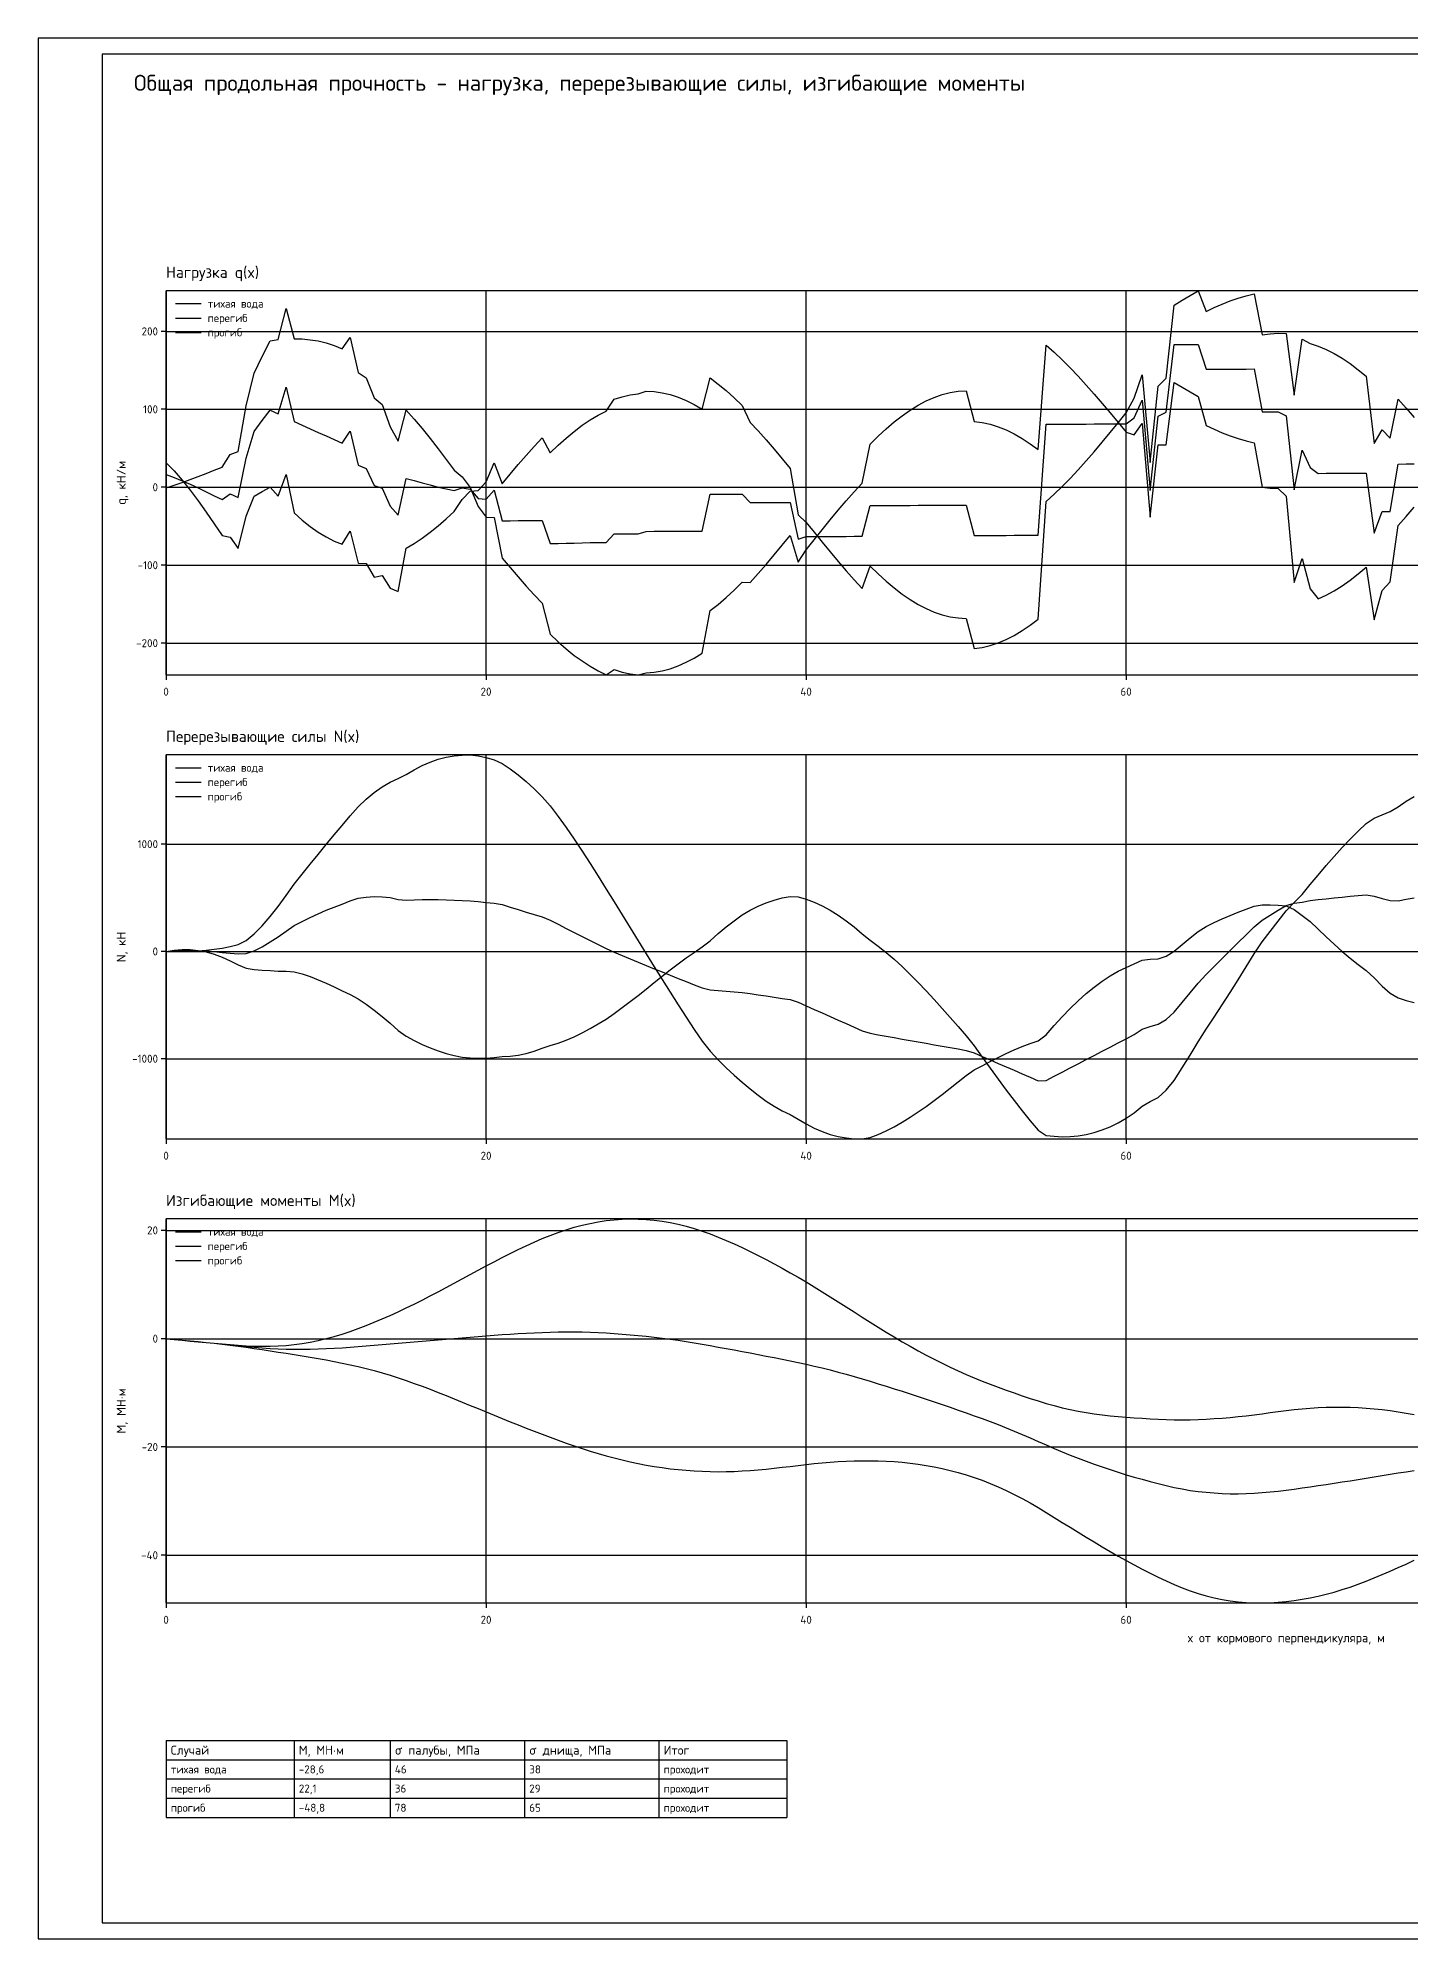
# Model space of a CAD drawing. Header units: millimetres. Extents: x 0 to 841, y 0 to 594.
# Drawn here: x 0 to 429, y 0 to 594 of the extents above; entities that cross this region are included whole.
import ezdxf
from ezdxf.enums import TextEntityAlignment as Align

# ---------------------------------------------------------------- set-up
doc = ezdxf.new("R2010")
doc.units = ezdxf.units.MM
for name, color, linetype in [('00_РАМКА', 7, 'Continuous'), ('08_ТЕКСТ', 7, 'Continuous'), ('20_ГРАФИК', 8, 'Continuous'), ('21_СЕТКА', 9, 'Continuous'), ('22_КРИВАЯ_А', 5, 'Continuous'), ('23_КРИВАЯ_Б', 1, 'Continuous'), ('24_КРИВАЯ_В', 3, 'Continuous')]:
    doc.layers.add(name, color=color, linetype=linetype)
doc.styles.add('ГОСТ', font='isocpeur.ttf')

msp = doc.modelspace()

# ---------------------------------------------------------------- linework, layer by layer
at = {"layer": '00_РАМКА'}
for p, q in [((40, 62), (234, 62)), ((40, 62), (40, 38)), ((80, 62), (80, 38)), ((110, 62), (110, 38)), ((152, 62), (152, 38)), ((194, 62), (194, 38)), ((234, 62), (234, 38)), ((40, 56), (234, 56)), ((40, 50), (234, 50)), ((40, 44), (234, 44)), ((40, 38), (234, 38))]:
    msp.add_line(p, q, dxfattribs=at)
for points in [[(0, 0), (841, 0), (841, 594), (0, 594)], [(20, 5), (836, 5), (836, 589), (20, 589)]]:
    msp.add_lwpolyline(points, close=True, dxfattribs=at)
at = {"layer": '20_ГРАФИК'}
for p, q in [((40, 502.33), (38.5, 502.33)), ((40, 477.98), (38.5, 477.98)), ((40, 453.62), (38.5, 453.62)), ((40, 453.62), (740, 453.62)), ((40, 429.26), (38.5, 429.26)), ((40, 404.9), (38.5, 404.9)), ((40, 395), (40, 393.5)), ((140, 395), (140, 393.5)), ((240, 395), (240, 393.5)), ((340, 395), (340, 393.5)), ((40, 342.1), (38.5, 342.1)), ((40, 308.58), (38.5, 308.58)), ((40, 308.58), (740, 308.58)), ((40, 275.06), (38.5, 275.06)), ((40, 250), (40, 248.5)), ((140, 250), (140, 248.5)), ((240, 250), (240, 248.5)), ((340, 250), (340, 248.5)), ((40, 221.42), (38.5, 221.42)), ((40, 187.58), (38.5, 187.58)), ((40, 187.58), (740, 187.58)), ((40, 153.74), (38.5, 153.74)), ((40, 119.9), (38.5, 119.9)), ((40, 105), (40, 103.5)), ((140, 105), (140, 103.5)), ((240, 105), (240, 103.5)), ((340, 105), (340, 103.5))]:
    msp.add_line(p, q, dxfattribs=at)
for points in [[(40, 395), (740, 395), (740, 515), (40, 515)], [(40, 250), (740, 250), (740, 370), (40, 370)], [(40, 105), (740, 105), (740, 225), (40, 225)]]:
    msp.add_lwpolyline(points, close=True, dxfattribs=at)
at = {"layer": '21_СЕТКА'}
for p, q in [((40, 395), (40, 515)), ((140, 395), (140, 515)), ((240, 395), (240, 515)), ((340, 395), (340, 515)), ((40, 502.33), (740, 502.33)), ((40, 477.98), (740, 477.98)), ((40, 453.62), (740, 453.62)), ((40, 429.26), (740, 429.26)), ((40, 404.9), (740, 404.9)), ((40, 250), (40, 370)), ((140, 250), (140, 370)), ((240, 250), (240, 370)), ((340, 250), (340, 370)), ((40, 342.1), (740, 342.1)), ((40, 308.58), (740, 308.58)), ((40, 275.06), (740, 275.06)), ((40, 105), (40, 225)), ((40, 221.42), (740, 221.42)), ((140, 105), (140, 225)), ((240, 105), (240, 225)), ((340, 105), (340, 225)), ((40, 187.58), (740, 187.58)), ((40, 153.74), (740, 153.74)), ((40, 119.9), (740, 119.9))]:
    msp.add_line(p, q, dxfattribs=at)
at = {"layer": '22_КРИВАЯ_А', "linetype": 'Continuous'}
for p, q in [((43, 511), (51, 511)), ((43, 366), (51, 366)), ((43, 221), (51, 221))]:
    msp.add_line(p, q, dxfattribs=at)
for points in [[(40, 457.65), (42.5, 456.68), (45, 455.66), (47.5, 454.58), (50, 453.42), (52.5, 452.18), (55, 450.98), (57.5, 449.79), (60, 451.6), (62.5, 450.43), (65, 462.73), (67.5, 471.06), (70, 474.51), (72.5, 477.72), (75, 476.56), (77.5, 484.9), (80, 474.16), (82.5, 473), (85, 471.86), (87.5, 470.74), (90, 469.66), (92.5, 468.52), (95, 467.45), (97.5, 471.16), (100, 460.54), (102.5, 459.53), (105, 454.19), (107.5, 453.33), (110, 447.75), (112.5, 444.93), (115, 456.41), (117.5, 455.71), (120, 455.01), (122.5, 454.34), (125, 453.7), (127.5, 453.11), (130, 452.57), (132.5, 453.44), (135, 453.03), (137.5, 450.13), (140, 449.88), (142.5, 452.76), (145, 443.16), (147.5, 443.18), (150, 443.19), (152.5, 443.21), (155, 443.23), (157.5, 443.24), (160, 436.09), (162.5, 436.1), (165, 436.12), (167.5, 436.13), (170, 436.31), (172.5, 436.33), (175, 436.34), (177.5, 436.36), (180, 439.06), (182.5, 439.08), (185, 439.09), (187.5, 439.11), (190, 439.84), (192.5, 439.86), (195, 439.87), (197.5, 439.89), (200, 439.9), (202.5, 439.92), (205, 439.93), (207.5, 439.95), (210, 451.43), (212.5, 451.45), (215, 451.47), (217.5, 451.48), (220, 451.5), (222.5, 448.82), (225, 448.84), (227.5, 448.85), (230, 448.87), (232.5, 448.88), (235, 448.9), (237.5, 437.44), (240, 438.21), (242.5, 438.22), (245, 438.24), (247.5, 438.25), (250, 438.27), (252.5, 438.28), (255, 438.3), (257.5, 438.31), (260, 447.89), (262.5, 447.9), (265, 447.92), (267.5, 447.93), (270, 447.95), (272.5, 447.97), (275, 447.98), (277.5, 448), (280, 448.01), (282.5, 448.03), (285, 448.04), (287.5, 448.06), (290, 448.07), (292.5, 438.53), (295, 438.54), (297.5, 438.56), (300, 438.58), (302.5, 438.59), (305, 438.61), (307.5, 438.62), (310, 438.64), (312.5, 438.65), (315, 473.32), (317.5, 473.33), (320, 473.35), (322.5, 473.36), (325, 473.38), (327.5, 473.39), (330, 473.41), (332.5, 473.42), (335, 473.44), (337.5, 473.46), (340, 473.47), (342.5, 475.37), (345, 480.86), (347.5, 452.59), (350, 475.8), (352.5, 477.1), (355, 498.25), (357.5, 498.26), (360, 498.27), (362.5, 498.28), (365, 490.52), (367.5, 490.53), (370, 490.54), (372.5, 490.55), (375, 490.56), (377.5, 490.57), (380, 490.58), (382.5, 477.2), (385, 477.21), (387.5, 477.22), (390, 475.95), (392.5, 452.79), (395, 465.24), (397.5, 459.82), (400, 457.96), (402.5, 457.98), (405, 458), (407.5, 458.01), (410, 458.03), (412.5, 458.04), (415, 458.06), (417.5, 439.3), (420, 446), (422.5, 446.02), (425, 460.89), (427.5, 460.9), (430, 460.92)], [(40, 308.58), (42.5, 308.77), (45, 308.88), (47.5, 308.93), (50, 308.9), (52.5, 308.78), (55, 308.58), (57.5, 308.3), (60, 308.04), (62.5, 307.81), (65, 307.95), (67.5, 308.81), (70, 310.07), (72.5, 311.56), (75, 313.12), (77.5, 314.93), (80, 316.65), (82.5, 317.97), (85, 319.2), (87.5, 320.36), (90, 321.45), (92.5, 322.45), (95, 323.38), (97.5, 324.41), (100, 325.19), (102.5, 325.57), (105, 325.74), (107.5, 325.69), (110, 325.42), (112.5, 324.86), (115, 324.6), (117.5, 324.71), (120, 324.77), (122.5, 324.79), (125, 324.76), (127.5, 324.69), (130, 324.57), (132.5, 324.47), (135, 324.39), (137.5, 324.19), (140, 323.88), (142.5, 323.67), (145, 323.22), (147.5, 322.44), (150, 321.67), (152.5, 320.89), (155, 320.12), (157.5, 319.35), (160, 318.33), (162.5, 317.07), (165, 315.8), (167.5, 314.54), (170, 313.29), (172.5, 312.04), (175, 310.79), (177.5, 309.55), (180, 308.39), (182.5, 307.33), (185, 306.28), (187.5, 305.22), (190, 304.19), (192.5, 303.18), (195, 302.18), (197.5, 301.18), (200, 300.17), (202.5, 299.17), (205, 298.17), (207.5, 297.17), (210, 296.57), (212.5, 296.36), (215, 296.16), (217.5, 295.95), (220, 295.74), (222.5, 295.45), (225, 295.06), (227.5, 294.68), (230, 294.29), (232.5, 293.91), (235, 293.52), (237.5, 292.75), (240, 291.6), (242.5, 290.48), (245, 289.37), (247.5, 288.25), (250, 287.14), (252.5, 286.02), (255, 284.91), (257.5, 283.8), (260, 283.02), (262.5, 282.57), (265, 282.11), (267.5, 281.66), (270, 281.22), (272.5, 280.77), (275, 280.32), (277.5, 279.88), (280, 279.43), (282.5, 278.99), (285, 278.55), (287.5, 278.11), (290, 277.67), (292.5, 276.9), (295, 275.8), (297.5, 274.71), (300, 273.61), (302.5, 272.52), (305, 271.43), (307.5, 270.34), (310, 269.25), (312.5, 268.16), (315, 268.27), (317.5, 269.57), (320, 270.86), (322.5, 272.16), (325, 273.47), (327.5, 274.77), (330, 276.07), (332.5, 277.38), (335, 278.68), (337.5, 279.99), (340, 281.29), (342.5, 282.67), (345, 284.3), (347.5, 285.14), (350, 285.81), (352.5, 287.32), (355, 289.61), (357.5, 292.62), (360, 295.64), (362.5, 298.65), (365, 301.4), (367.5, 303.88), (370, 306.36), (372.5, 308.85), (375, 311.33), (377.5, 313.81), (380, 316.3), (382.5, 318.32), (385, 319.89), (387.5, 321.45), (390, 322.98), (392.5, 323.66), (395, 323.97), (397.5, 324.53), (400, 324.83), (402.5, 325.07), (405, 325.32), (407.5, 325.56), (410, 325.8), (412.5, 326.05), (415, 326.3), (417.5, 325.9), (420, 325.09), (422.5, 324.51), (425, 324.44), (427.5, 324.88), (430, 325.32)], [(40, 187.58), (42.5, 187.34), (45, 187.1), (47.5, 186.86), (50, 186.63), (52.5, 186.4), (55, 186.16), (57.5, 185.92), (60, 185.67), (62.5, 185.42), (65, 185.17), (67.5, 184.93), (70, 184.73), (72.5, 184.55), (75, 184.42), (77.5, 184.33), (80, 184.29), (82.5, 184.29), (85, 184.32), (87.5, 184.38), (90, 184.47), (92.5, 184.59), (95, 184.74), (97.5, 184.91), (100, 185.11), (102.5, 185.32), (105, 185.54), (107.5, 185.77), (110, 185.99), (112.5, 186.2), (115, 186.4), (117.5, 186.61), (120, 186.81), (122.5, 187.02), (125, 187.23), (127.5, 187.45), (130, 187.66), (132.5, 187.86), (135, 188.07), (137.5, 188.28), (140, 188.48), (142.5, 188.67), (145, 188.86), (147.5, 189.04), (150, 189.19), (152.5, 189.33), (155, 189.45), (157.5, 189.56), (160, 189.64), (162.5, 189.69), (165, 189.72), (167.5, 189.71), (170, 189.67), (172.5, 189.6), (175, 189.51), (177.5, 189.38), (180, 189.22), (182.5, 189.04), (185, 188.83), (187.5, 188.6), (190, 188.34), (192.5, 188.06), (195, 187.76), (197.5, 187.43), (200, 187.07), (202.5, 186.69), (205, 186.29), (207.5, 185.87), (210, 185.42), (212.5, 184.97), (215, 184.52), (217.5, 184.06), (220, 183.59), (222.5, 183.12), (225, 182.65), (227.5, 182.16), (230, 181.67), (232.5, 181.17), (235, 180.66), (237.5, 180.14), (240, 179.6), (242.5, 179.02), (245, 178.43), (247.5, 177.8), (250, 177.15), (252.5, 176.47), (255, 175.76), (257.5, 175.03), (260, 174.28), (262.5, 173.51), (265, 172.73), (267.5, 171.94), (270, 171.15), (272.5, 170.34), (275, 169.52), (277.5, 168.69), (280, 167.86), (282.5, 167.01), (285, 166.15), (287.5, 165.29), (290, 164.41), (292.5, 163.52), (295, 162.61), (297.5, 161.67), (300, 160.71), (302.5, 159.72), (305, 158.7), (307.5, 157.66), (310, 156.59), (312.5, 155.49), (315, 154.39), (317.5, 153.3), (320, 152.25), (322.5, 151.23), (325, 150.25), (327.5, 149.3), (330, 148.39), (332.5, 147.51), (335, 146.66), (337.5, 145.85), (340, 145.07), (342.5, 144.33), (345, 143.63), (347.5, 142.96), (350, 142.31), (352.5, 141.69), (355, 141.12), (357.5, 140.61), (360, 140.19), (362.5, 139.84), (365, 139.57), (367.5, 139.36), (370, 139.22), (372.5, 139.14), (375, 139.13), (377.5, 139.18), (380, 139.3), (382.5, 139.47), (385, 139.69), (387.5, 139.95), (390, 140.25), (392.5, 140.58), (395, 140.93), (397.5, 141.28), (400, 141.65), (402.5, 142.03), (405, 142.42), (407.5, 142.81), (410, 143.21), (412.5, 143.62), (415, 144.03), (417.5, 144.45), (420, 144.85), (422.5, 145.24), (425, 145.62), (427.5, 146), (430, 146.4)]]:
    msp.add_lwpolyline(points, dxfattribs=at)
at = {"layer": '23_КРИВАЯ_Б', "linetype": 'Continuous'}
for p, q in [((43, 506.5), (51, 506.5)), ((43, 361.5), (51, 361.5)), ((43, 216.5), (51, 216.5))]:
    msp.add_line(p, q, dxfattribs=at)
for points in [[(40, 453.48), (42.5, 454.25), (45, 455.12), (47.5, 456.08), (50, 457.03), (52.5, 457.96), (55, 458.96), (57.5, 459.94), (60, 463.89), (62.5, 464.79), (65, 479.05), (67.5, 489.27), (70, 494.5), (72.5, 499.39), (75, 499.76), (77.5, 509.51), (80, 500.03), (82.5, 499.96), (85, 499.74), (87.5, 499.34), (90, 498.75), (92.5, 497.91), (95, 496.9), (97.5, 500.45), (100, 489.44), (102.5, 487.78), (105, 481.55), (107.5, 479.53), (110, 472.53), (112.5, 468.06), (115, 477.68), (117.5, 474.91), (120, 471.96), (122.5, 468.86), (125, 465.63), (127.5, 462.31), (130, 458.94), (132.5, 456.9), (135, 453.52), (137.5, 447.59), (140, 444.3), (142.5, 444.14), (145, 431.51), (147.5, 428.54), (150, 425.62), (152.5, 422.77), (155, 420.02), (157.5, 417.38), (160, 407.7), (162.5, 405.32), (165, 403.11), (167.5, 401.06), (170, 399.36), (172.5, 397.7), (175, 396.24), (177.5, 395), (180, 396.67), (182.5, 395.88), (185, 395.33), (187.5, 395.02), (190, 395.67), (192.5, 395.84), (195, 396.26), (197.5, 396.91), (200, 397.8), (202.5, 398.92), (205, 400.27), (207.5, 401.83), (210, 415.07), (212.5, 417.04), (215, 419.18), (217.5, 421.5), (220, 423.98), (222.5, 423.91), (225, 426.66), (227.5, 429.51), (230, 432.46), (232.5, 435.48), (235, 438.56), (237.5, 430.2), (240, 434.08), (242.5, 437.21), (245, 440.33), (247.5, 443.4), (250, 446.42), (252.5, 449.36), (255, 452.21), (257.5, 454.95), (260, 467.12), (262.5, 469.58), (265, 471.89), (267.5, 474.02), (270, 475.97), (272.5, 477.72), (275, 479.26), (277.5, 480.58), (280, 481.68), (282.5, 482.56), (285, 483.2), (287.5, 483.6), (290, 483.77), (292.5, 474.15), (295, 473.84), (297.5, 473.3), (300, 472.53), (302.5, 471.53), (305, 470.31), (307.5, 468.88), (310, 467.23), (312.5, 465.39), (315, 498.01), (317.5, 495.81), (320, 493.45), (322.5, 490.94), (325, 488.31), (327.5, 485.56), (330, 482.72), (332.5, 479.81), (335, 476.84), (337.5, 473.83), (340, 470.8), (342.5, 469.96), (345, 473.58), (347.5, 444.33), (350, 466.86), (352.5, 466.87), (355, 486.41), (357.5, 484.87), (360, 483.4), (362.5, 482.01), (365, 472.96), (367.5, 471.76), (370, 470.68), (372.5, 469.71), (375, 468.86), (377.5, 468.13), (380, 467.54), (382.5, 453.7), (385, 453.38), (387.5, 453.2), (390, 450.81), (392.5, 423.86), (395, 431.36), (397.5, 421.92), (400, 418.79), (402.5, 419.91), (405, 421.26), (407.5, 422.82), (410, 424.59), (412.5, 426.55), (415, 428.7), (417.5, 412.24), (420, 421.41), (422.5, 424.03), (425, 441.63), (427.5, 444.48), (430, 447.43)], [(40, 308.58), (42.5, 308.54), (45, 308.55), (47.5, 308.63), (50, 308.78), (52.5, 308.98), (55, 309.26), (57.5, 309.6), (60, 310.12), (62.5, 310.8), (65, 312), (67.5, 314.04), (70, 316.62), (72.5, 319.54), (75, 322.64), (77.5, 326.1), (80, 329.56), (82.5, 332.69), (85, 335.81), (87.5, 338.91), (90, 341.98), (92.5, 345), (95, 347.96), (97.5, 351), (100, 353.78), (102.5, 356.13), (105, 358.21), (107.5, 360.01), (110, 361.49), (112.5, 362.58), (115, 363.85), (117.5, 365.35), (120, 366.65), (122.5, 367.75), (125, 368.63), (127.5, 369.29), (130, 369.71), (132.5, 369.95), (135, 370), (137.5, 369.73), (140, 369.15), (142.5, 368.44), (145, 367.3), (147.5, 365.61), (150, 363.73), (152.5, 361.65), (155, 359.37), (157.5, 356.91), (160, 354.03), (162.5, 350.73), (165, 347.27), (167.5, 343.67), (170, 339.93), (172.5, 336.09), (175, 332.13), (177.5, 328.08), (180, 324.05), (182.5, 320.04), (185, 315.99), (187.5, 311.92), (190, 307.85), (192.5, 303.81), (195, 299.79), (197.5, 295.81), (200, 291.88), (202.5, 288.02), (205, 284.24), (207.5, 280.57), (210, 277.4), (212.5, 274.76), (215, 272.26), (217.5, 269.91), (220, 267.73), (222.5, 265.63), (225, 263.62), (227.5, 261.81), (230, 260.19), (232.5, 258.78), (235, 257.58), (237.5, 256.2), (240, 254.66), (242.5, 253.37), (245, 252.29), (247.5, 251.42), (250, 250.77), (252.5, 250.31), (255, 250.06), (257.5, 250), (260, 250.45), (262.5, 251.41), (265, 252.53), (267.5, 253.8), (270, 255.21), (272.5, 256.75), (275, 258.41), (277.5, 260.16), (280, 261.99), (282.5, 263.9), (285, 265.85), (287.5, 267.84), (290, 269.85), (292.5, 271.54), (295, 272.88), (297.5, 274.2), (300, 275.47), (302.5, 276.68), (305, 277.81), (307.5, 278.85), (310, 279.79), (312.5, 280.6), (315, 282.48), (317.5, 285.4), (320, 288.16), (322.5, 290.76), (325, 293.18), (327.5, 295.41), (330, 297.46), (332.5, 299.3), (335, 300.94), (337.5, 302.38), (340, 303.61), (342.5, 304.7), (345, 305.89), (347.5, 306.2), (350, 306.28), (352.5, 307.13), (355, 308.66), (357.5, 310.8), (360, 312.85), (362.5, 314.79), (365, 316.37), (367.5, 317.61), (370, 318.76), (372.5, 319.84), (375, 320.86), (377.5, 321.83), (380, 322.75), (382.5, 323.17), (385, 323.11), (387.5, 323.03), (390, 322.86), (392.5, 321.68), (395, 319.83), (397.5, 317.92), (400, 315.57), (402.5, 313.16), (405, 310.82), (407.5, 308.59), (410, 306.48), (412.5, 304.49), (415, 302.64), (417.5, 300.3), (420, 297.71), (422.5, 295.53), (425, 294.04), (427.5, 293.26), (430, 292.67)], [(40, 187.58), (42.5, 187.34), (45, 187.09), (47.5, 186.85), (50, 186.61), (52.5, 186.37), (55, 186.15), (57.5, 185.93), (60, 185.73), (62.5, 185.54), (65, 185.38), (67.5, 185.26), (70, 185.2), (72.5, 185.21), (75, 185.3), (77.5, 185.47), (80, 185.73), (82.5, 186.08), (85, 186.51), (87.5, 187.01), (90, 187.6), (92.5, 188.26), (95, 189), (97.5, 189.82), (100, 190.71), (102.5, 191.67), (105, 192.69), (107.5, 193.76), (110, 194.87), (112.5, 196.01), (115, 197.18), (117.5, 198.39), (120, 199.64), (122.5, 200.92), (125, 202.23), (127.5, 203.56), (130, 204.9), (132.5, 206.25), (135, 207.61), (137.5, 208.96), (140, 210.31), (142.5, 211.64), (145, 212.95), (147.5, 214.23), (150, 215.46), (152.5, 216.64), (155, 217.77), (157.5, 218.85), (160, 219.85), (162.5, 220.78), (165, 221.63), (167.5, 222.38), (170, 223.05), (172.5, 223.62), (175, 224.1), (177.5, 224.47), (180, 224.75), (182.5, 224.92), (185, 225), (187.5, 224.97), (190, 224.85), (192.5, 224.62), (195, 224.29), (197.5, 223.86), (200, 223.34), (202.5, 222.71), (205, 222), (207.5, 221.19), (210, 220.29), (212.5, 219.32), (215, 218.29), (217.5, 217.2), (220, 216.06), (222.5, 214.86), (225, 213.61), (227.5, 212.31), (230, 210.98), (232.5, 209.6), (235, 208.2), (237.5, 206.76), (240, 205.29), (242.5, 203.78), (245, 202.25), (247.5, 200.69), (250, 199.11), (252.5, 197.53), (255, 195.93), (257.5, 194.33), (260, 192.74), (262.5, 191.17), (265, 189.62), (267.5, 188.11), (270, 186.63), (272.5, 185.19), (275, 183.8), (277.5, 182.44), (280, 181.14), (282.5, 179.88), (285, 178.67), (287.5, 177.52), (290, 176.41), (292.5, 175.36), (295, 174.34), (297.5, 173.36), (300, 172.41), (302.5, 171.5), (305, 170.62), (307.5, 169.76), (310, 168.93), (312.5, 168.13), (315, 167.36), (317.5, 166.65), (320, 166.02), (322.5, 165.45), (325, 164.95), (327.5, 164.51), (330, 164.13), (332.5, 163.79), (335, 163.51), (337.5, 163.26), (340, 163.04), (342.5, 162.86), (345, 162.71), (347.5, 162.58), (350, 162.45), (352.5, 162.34), (355, 162.26), (357.5, 162.23), (360, 162.25), (362.5, 162.32), (365, 162.44), (367.5, 162.6), (370, 162.79), (372.5, 163), (375, 163.25), (377.5, 163.52), (380, 163.82), (382.5, 164.13), (385, 164.46), (387.5, 164.78), (390, 165.1), (392.5, 165.4), (395, 165.67), (397.5, 165.89), (400, 166.06), (402.5, 166.17), (405, 166.22), (407.5, 166.22), (410, 166.16), (412.5, 166.05), (415, 165.9), (417.5, 165.69), (420, 165.43), (422.5, 165.1), (425, 164.73), (427.5, 164.33), (430, 163.92)]]:
    msp.add_lwpolyline(points, dxfattribs=at)
at = {"layer": '24_КРИВАЯ_В', "linetype": 'Continuous'}
for p, q in [((43, 502), (51, 502)), ((43, 357), (51, 357)), ((43, 212), (51, 212))]:
    msp.add_line(p, q, dxfattribs=at)
for points in [[(40, 461.27), (42.5, 458.75), (45, 455.88), (47.5, 452.75), (50, 449.37), (52.5, 445.79), (55, 442.19), (57.5, 438.59), (60, 438.02), (62.5, 434.52), (65, 444.59), (67.5, 450.8), (70, 452.26), (72.5, 453.64), (75, 450.8), (77.5, 457.64), (80, 445.59), (82.5, 443.34), (85, 441.33), (87.5, 439.57), (90, 438.1), (92.5, 436.83), (95, 435.87), (97.5, 439.93), (100, 429.92), (102.5, 429.76), (105, 425.54), (107.5, 426.04), (110, 422.08), (112.5, 421.1), (115, 434.61), (117.5, 436.1), (120, 437.76), (122.5, 439.6), (125, 441.59), (127.5, 443.75), (130, 446.05), (132.5, 449.85), (135, 452.43), (137.5, 452.56), (140, 455.36), (142.5, 461.3), (145, 454.73), (147.5, 457.74), (150, 460.7), (152.5, 463.57), (155, 466.35), (157.5, 469.02), (160, 464.39), (162.5, 466.77), (165, 469), (167.5, 471.05), (170, 473.07), (172.5, 474.73), (175, 476.18), (177.5, 477.42), (180, 481.13), (182.5, 481.92), (185, 482.48), (187.5, 482.82), (190, 483.64), (192.5, 483.52), (195, 483.16), (197.5, 482.57), (200, 481.76), (202.5, 480.72), (205, 479.46), (207.5, 477.98), (210, 487.77), (212.5, 485.89), (215, 483.82), (217.5, 481.57), (220, 479.16), (222.5, 473.91), (225, 471.22), (227.5, 468.42), (230, 465.52), (232.5, 462.54), (235, 459.51), (237.5, 444.97), (240, 442.63), (242.5, 439.54), (245, 436.46), (247.5, 433.43), (250, 430.45), (252.5, 427.55), (255, 424.73), (257.5, 422.03), (260, 429.01), (262.5, 426.58), (265, 424.3), (267.5, 422.19), (270, 420.27), (272.5, 418.54), (275, 417.02), (277.5, 415.72), (280, 414.64), (282.5, 413.79), (285, 413.17), (287.5, 412.8), (290, 412.66), (292.5, 403.22), (295, 403.57), (297.5, 404.16), (300, 404.99), (302.5, 406.04), (305, 407.33), (307.5, 408.82), (310, 410.53), (312.5, 412.43), (315, 449.16), (317.5, 451.42), (320, 453.83), (322.5, 456.39), (325, 459.07), (327.5, 461.86), (330, 464.74), (332.5, 467.7), (335, 470.71), (337.5, 473.76), (340, 476.83), (342.5, 481.44), (345, 488.73), (347.5, 461.36), (350, 485.19), (352.5, 487.76), (355, 510.54), (357.5, 512.1), (360, 513.59), (362.5, 515), (365, 508.55), (367.5, 509.77), (370, 510.87), (372.5, 511.87), (375, 512.74), (377.5, 513.49), (380, 514.11), (382.5, 501.21), (385, 501.55), (387.5, 501.76), (390, 501.64), (392.5, 482.35), (395, 499.88), (397.5, 498.58), (400, 497.72), (402.5, 496.68), (405, 495.42), (407.5, 493.94), (410, 492.25), (412.5, 490.36), (415, 488.29), (417.5, 467.26), (420, 471.54), (422.5, 468.98), (425, 481.14), (427.5, 478.34), (430, 475.44)], [(40, 308.58), (42.5, 308.96), (45, 309.16), (47.5, 309.15), (50, 308.91), (52.5, 308.44), (55, 307.72), (57.5, 306.75), (60, 305.64), (62.5, 304.39), (65, 303.36), (67.5, 302.9), (70, 302.7), (72.5, 302.59), (75, 302.44), (77.5, 302.42), (80, 302.23), (82.5, 301.54), (85, 300.7), (87.5, 299.74), (90, 298.66), (92.5, 297.49), (95, 296.25), (97.5, 295.11), (100, 293.77), (102.5, 292.07), (105, 290.23), (107.5, 288.25), (110, 286.16), (112.5, 283.9), (115, 282.07), (117.5, 280.75), (120, 279.55), (122.5, 278.46), (125, 277.51), (127.5, 276.7), (130, 276.04), (132.5, 275.59), (135, 275.36), (137.5, 275.23), (140, 275.19), (142.5, 275.46), (145, 275.7), (147.5, 275.83), (150, 276.15), (152.5, 276.68), (155, 277.4), (157.5, 278.31), (160, 279.16), (162.5, 279.92), (165, 280.85), (167.5, 281.92), (170, 283.13), (172.5, 284.46), (175, 285.91), (177.5, 287.45), (180, 289.15), (182.5, 291.02), (185, 292.92), (187.5, 294.86), (190, 296.84), (192.5, 298.85), (195, 300.83), (197.5, 302.79), (200, 304.69), (202.5, 306.54), (205, 308.3), (207.5, 309.97), (210, 311.92), (212.5, 314.15), (215, 316.24), (217.5, 318.19), (220, 319.97), (222.5, 321.49), (225, 322.73), (227.5, 323.79), (230, 324.65), (232.5, 325.31), (235, 325.76), (237.5, 325.61), (240, 324.87), (242.5, 323.95), (245, 322.82), (247.5, 321.48), (250, 319.93), (252.5, 318.18), (255, 316.23), (257.5, 314.09), (260, 312.1), (262.5, 310.26), (265, 308.27), (267.5, 306.12), (270, 303.83), (272.5, 301.42), (275, 298.89), (277.5, 296.27), (280, 293.57), (282.5, 290.8), (285, 287.98), (287.5, 285.13), (290, 282.26), (292.5, 279.05), (295, 275.54), (297.5, 272.06), (300, 268.63), (302.5, 265.26), (305, 261.97), (307.5, 258.78), (310, 255.7), (312.5, 252.74), (315, 251.11), (317.5, 250.83), (320, 250.7), (322.5, 250.74), (325, 250.97), (327.5, 251.38), (330, 251.99), (332.5, 252.8), (335, 253.81), (337.5, 255.04), (340, 256.47), (342.5, 258.17), (345, 260.27), (347.5, 261.69), (350, 262.98), (352.5, 265.19), (355, 268.26), (357.5, 272.17), (360, 276.19), (362.5, 280.31), (365, 284.25), (367.5, 288.02), (370, 291.86), (372.5, 295.78), (375, 299.76), (377.5, 303.79), (380, 307.88), (382.5, 311.54), (385, 314.76), (387.5, 318.01), (390, 321.26), (392.5, 323.84), (395, 326.37), (397.5, 329.45), (400, 332.45), (402.5, 335.39), (405, 338.25), (407.5, 341.02), (410, 343.68), (412.5, 346.21), (415, 348.61), (417.5, 350.22), (420, 351.25), (422.5, 352.33), (425, 353.75), (427.5, 355.49), (430, 357.03)], [(40, 187.58), (42.5, 187.34), (45, 187.11), (47.5, 186.88), (50, 186.65), (52.5, 186.41), (55, 186.16), (57.5, 185.89), (60, 185.59), (62.5, 185.27), (65, 184.91), (67.5, 184.55), (70, 184.17), (72.5, 183.79), (75, 183.41), (77.5, 183.03), (80, 182.65), (82.5, 182.25), (85, 181.85), (87.5, 181.41), (90, 180.96), (92.5, 180.48), (95, 179.97), (97.5, 179.43), (100, 178.86), (102.5, 178.25), (105, 177.6), (107.5, 176.9), (110, 176.16), (112.5, 175.36), (115, 174.51), (117.5, 173.62), (120, 172.7), (122.5, 171.76), (125, 170.79), (127.5, 169.8), (130, 168.79), (132.5, 167.77), (135, 166.74), (137.5, 165.71), (140, 164.68), (142.5, 163.65), (145, 162.63), (147.5, 161.62), (150, 160.61), (152.5, 159.62), (155, 158.64), (157.5, 157.69), (160, 156.76), (162.5, 155.85), (165, 154.96), (167.5, 154.1), (170, 153.27), (172.5, 152.48), (175, 151.72), (177.5, 151), (180, 150.32), (182.5, 149.69), (185, 149.11), (187.5, 148.58), (190, 148.09), (192.5, 147.67), (195, 147.29), (197.5, 146.96), (200, 146.69), (202.5, 146.46), (205, 146.28), (207.5, 146.14), (210, 146.05), (212.5, 146.02), (215, 146.04), (217.5, 146.12), (220, 146.24), (222.5, 146.4), (225, 146.61), (227.5, 146.84), (230, 147.1), (232.5, 147.38), (235, 147.67), (237.5, 147.97), (240, 148.26), (242.5, 148.53), (245, 148.78), (247.5, 148.99), (250, 149.17), (252.5, 149.31), (255, 149.41), (257.5, 149.46), (260, 149.45), (262.5, 149.4), (265, 149.3), (267.5, 149.15), (270, 148.95), (272.5, 148.68), (275, 148.36), (277.5, 147.98), (280, 147.52), (282.5, 147), (285, 146.42), (287.5, 145.76), (290, 145.03), (292.5, 144.22), (295, 143.34), (297.5, 142.36), (300, 141.3), (302.5, 140.16), (305, 138.93), (307.5, 137.62), (310, 136.24), (312.5, 134.78), (315, 133.26), (317.5, 131.72), (320, 130.18), (322.5, 128.64), (325, 127.1), (327.5, 125.57), (330, 124.06), (332.5, 122.56), (335, 121.09), (337.5, 119.65), (340, 118.25), (342.5, 116.88), (345, 115.57), (347.5, 114.3), (350, 113.07), (352.5, 111.88), (355, 110.76), (357.5, 109.73), (360, 108.8), (362.5, 107.98), (365, 107.26), (367.5, 106.63), (370, 106.11), (372.5, 105.68), (375, 105.36), (377.5, 105.14), (380, 105.02), (382.5, 105), (385, 105.07), (387.5, 105.22), (390, 105.46), (392.5, 105.77), (395, 106.15), (397.5, 106.6), (400, 107.12), (402.5, 107.73), (405, 108.41), (407.5, 109.16), (410, 109.98), (412.5, 110.87), (415, 111.82), (417.5, 112.83), (420, 113.86), (422.5, 114.93), (425, 116.03), (427.5, 117.17), (430, 118.36)]]:
    msp.add_lwpolyline(points, dxfattribs=at)

# ---------------------------------------------------------------- texts
at = {"layer": '08_ТЕКСТ', "style": 'ГОСТ'}
for s, height, p in [('Общая продольная прочность - нагрузка, перерезывающие силы, изгибающие моменты', 5, (30, 580)), ('тихая вода', 2.5, (53, 511)), ('перегиб', 2.5, (53, 506.5)), ('прогиб', 2.5, (53, 502)), ('тихая вода', 2.5, (53, 366)), ('перегиб', 2.5, (53, 361.5)), ('прогиб', 2.5, (53, 357)), ('тихая вода', 2.5, (53, 221)), ('перегиб', 2.5, (53, 216.5)), ('прогиб', 2.5, (53, 212)), ('Случай', 2.8, (41.5, 59)), ('M, МН·м', 2.8, (81.5, 59)), ('σ палубы, МПа', 2.8, (111.5, 59)), ('σ днища, МПа', 2.8, (153.5, 59)), ('Итог', 2.8, (195.5, 59)), ('тихая вода', 2.5, (41.5, 53)), ('-28,6', 2.5, (81.5, 53)), ('46', 2.5, (111.5, 53)), ('38', 2.5, (153.5, 53)), ('проходит', 2.5, (195.5, 53)), ('перегиб', 2.5, (41.5, 47)), ('22,1', 2.5, (81.5, 47)), ('36', 2.5, (111.5, 47)), ('29', 2.5, (153.5, 47)), ('прогиб', 2.5, (41.5, 41)), ('-48,8', 2.5, (81.5, 41)), ('78', 2.5, (111.5, 41)), ('65', 2.5, (153.5, 41)), ('проходит', 2.5, (195.5, 47)), ('проходит', 2.5, (195.5, 41))]:
    msp.add_text(s, height=height, dxfattribs=at).set_placement(p, align=Align.MIDDLE_LEFT)
for s, p in [('Нагрузка q(x)', (40, 518)), ('Перерезывающие силы N(x)', (40, 373)), ('Изгибающие моменты M(x)', (40, 228))]:
    msp.add_text(s, height=3.5, dxfattribs=at).set_placement(p, align=Align.BOTTOM_LEFT)
for s, p in [('200', (37.5, 502.33)), ('100', (37.5, 477.98)), ('0', (37.5, 453.62)), ('-100', (37.5, 429.26)), ('-200', (37.5, 404.9)), ('1000', (37.5, 342.1)), ('0', (37.5, 308.58)), ('-1000', (37.5, 275.06)), ('20', (37.5, 221.42)), ('0', (37.5, 187.58)), ('-20', (37.5, 153.74)), ('-40', (37.5, 119.9))]:
    msp.add_text(s, height=2.5, dxfattribs=at).set_placement(p, align=Align.MIDDLE_RIGHT)
for s, p in [('q, кН/м', (26, 455)), ('N, кН', (26, 310)), ('M, МН·м', (26, 165))]:
    msp.add_text(s, height=2.8, rotation=90, dxfattribs=at).set_placement(p, align=Align.MIDDLE_CENTER)
for s, height, p in [('0', 2.5, (40, 391)), ('20', 2.5, (140, 391)), ('40', 2.5, (240, 391)), ('60', 2.5, (340, 391)), ('0', 2.5, (40, 246)), ('20', 2.5, (140, 246)), ('40', 2.5, (240, 246)), ('60', 2.5, (340, 246)), ('0', 2.5, (40, 101)), ('20', 2.5, (140, 101)), ('40', 2.5, (240, 101)), ('60', 2.5, (340, 101)), ('x от кормового перпендикуляра, м', 2.8, (390, 95.5))]:
    msp.add_text(s, height=height, dxfattribs=at).set_placement(p, align=Align.TOP_CENTER)

doc.saveas('drawing.dxf')
